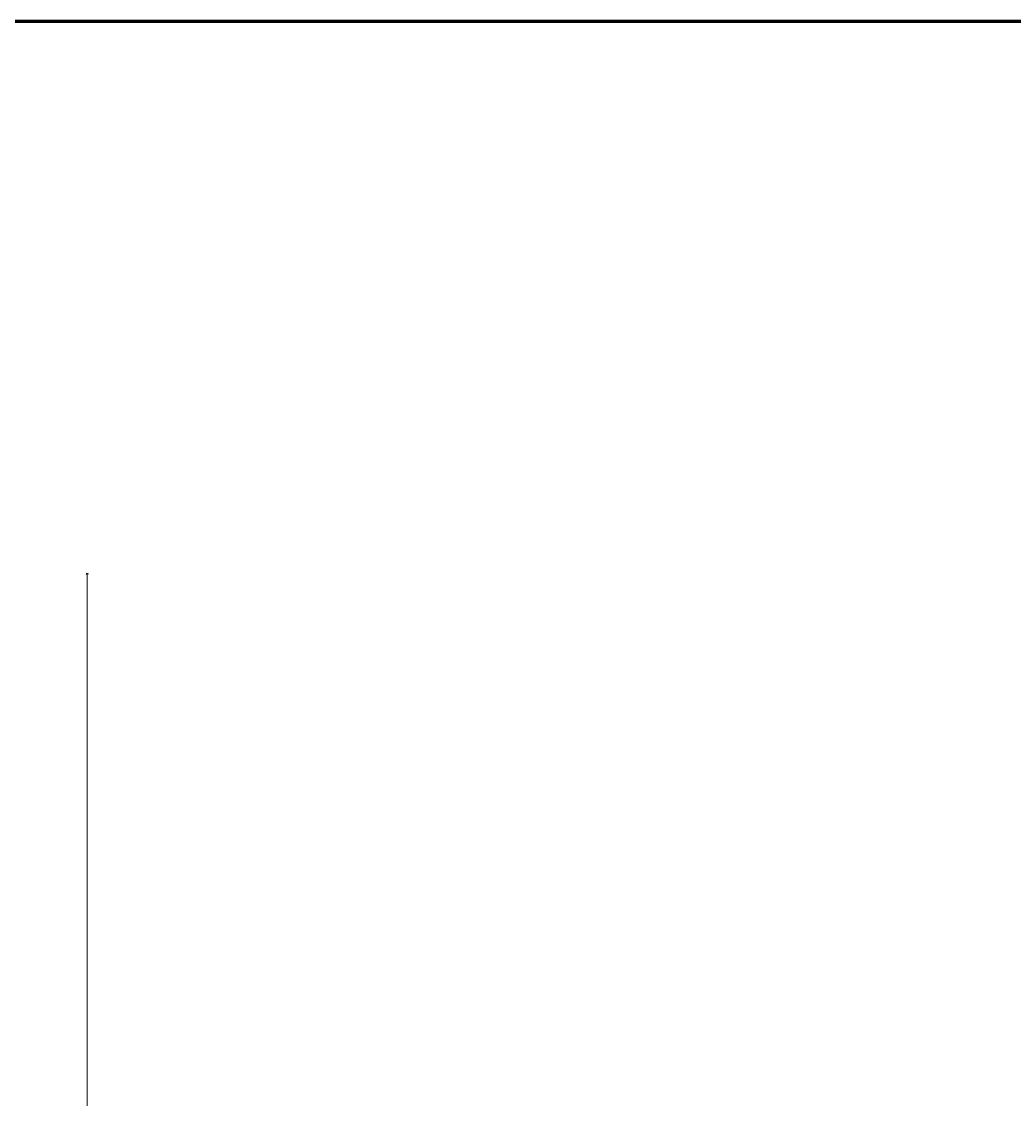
# Model space of a CAD drawing. Header units: millimetres. Extents: x -6000 to 26000, y -6000 to 26000.
# Drawn here: x 162.4 to 217.5, y -5135.7 to -5075.9 of the extents above; entities that cross this region are included whole.
import ezdxf

# ---------------------------------------------------------------- set-up
doc = ezdxf.new("R2010")
doc.units = ezdxf.units.MM
doc.header["$MEASUREMENT"] = 0
doc.layers.add('0_Ном._пера__246', color=7, linetype='Continuous', lineweight=100)
doc.layers.add('Чертеж и Рисунок_Ном._пера__65', color=7, linetype='Continuous', lineweight=40, true_color=0x83aefe)
doc.layers.add('Чертеж и Рисунок_Ном._пера__85', color=7, linetype='Continuous', lineweight=5, true_color=0x66b7ff)

msp = doc.modelspace()

# ---------------------------------------------------------------- linework, layer by layer
at = {"layer": '0_Ном._пера__246', "color": 7, "linetype": 'Continuous', "lineweight": 100, "flags": 128}
msp.add_lwpolyline([(415, -5362.862), (415, -5075.862), (20, -5075.862), (20, -5362.862)], close=True, dxfattribs=at)
at = {"layer": 'Чертеж и Рисунок_Ном._пера__65', "color": 161, "linetype": 'Continuous', "lineweight": 40, "true_color": 0x83aefe}
msp.add_line((166.09, -5106.564), (166.02, -5106.494), dxfattribs=at)
at = {"layer": 'Чертеж и Рисунок_Ном._пера__85', "color": 151, "linetype": 'Continuous', "lineweight": 5, "true_color": 0x66b7ff}
for p, q in [((166.12, -5106.529), (165.99, -5106.529)), ((166.055, -5106.529), (166.055, -5106.477)), ((166.055, -5356.909), (166.055, -5106.529))]:
    msp.add_line(p, q, dxfattribs=at)

doc.saveas('drawing.dxf')
